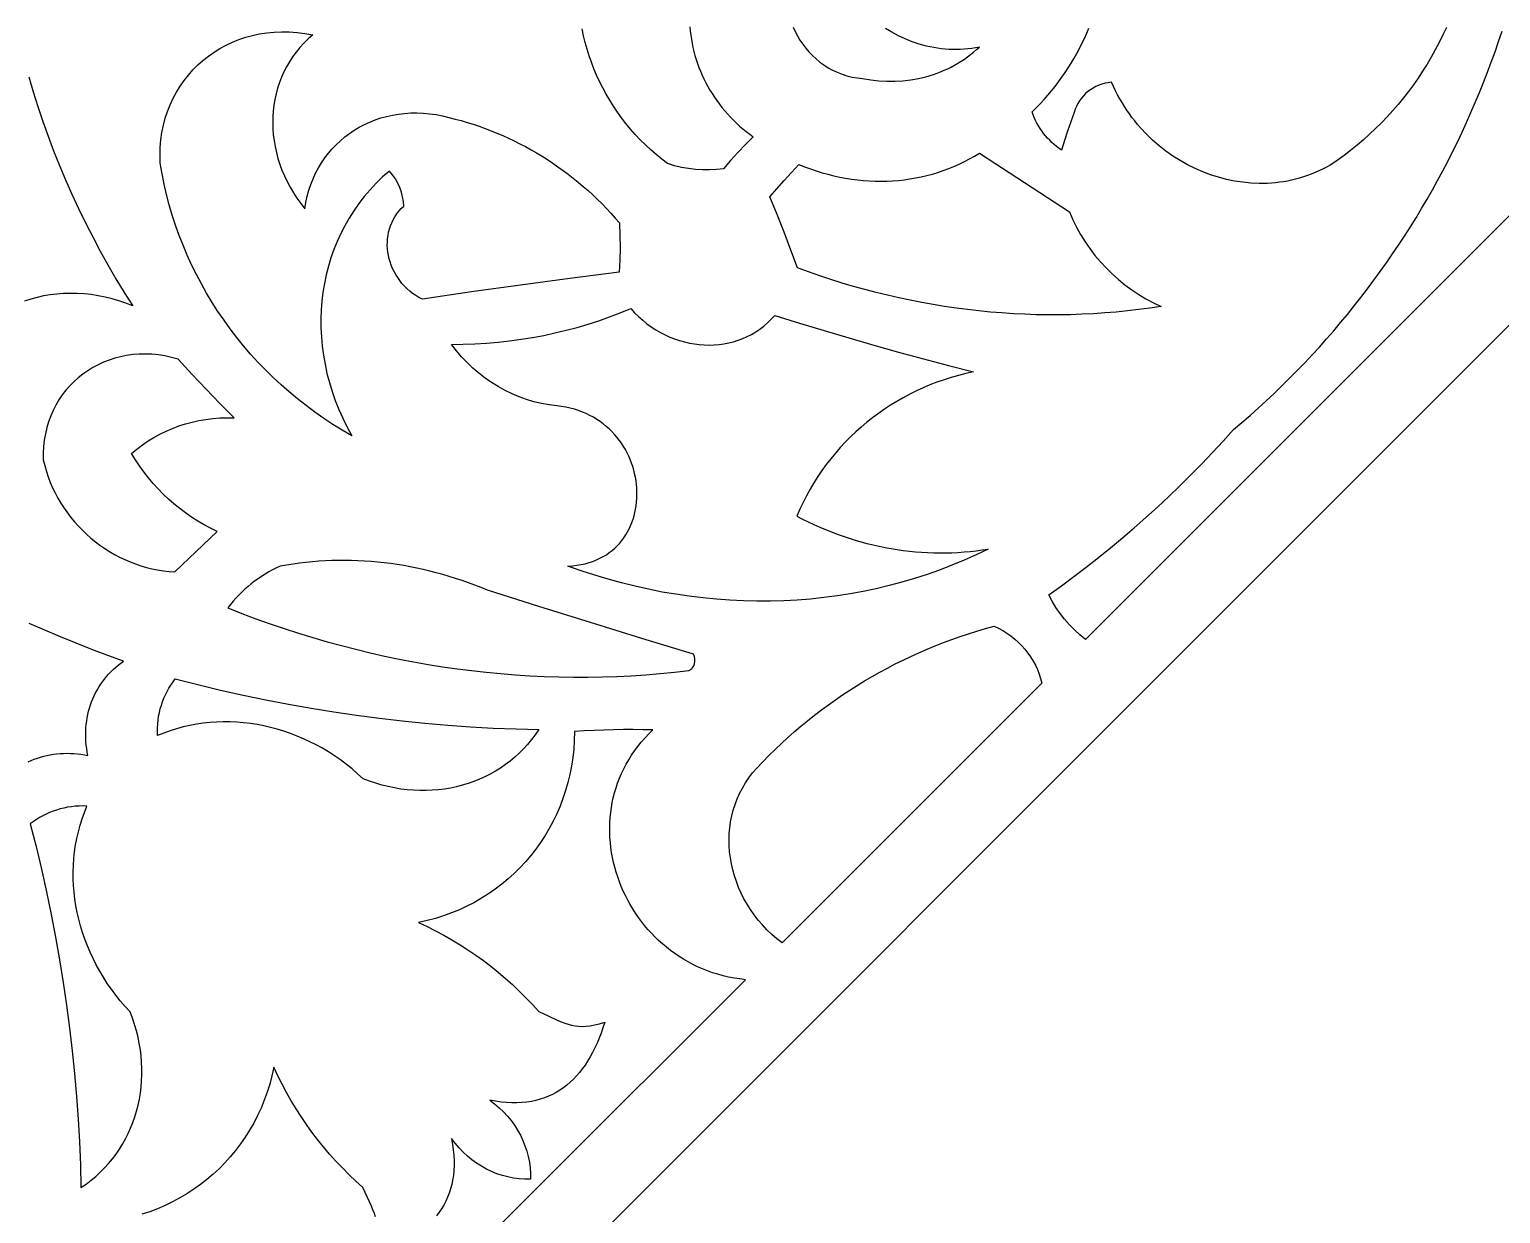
# Model space of a CAD drawing. Extents: x -3069 to -2029, y 258 to 1298.
# Drawn here: x -2802.1 to -2707.1, y 1058 to 1134.5 of the extents above; entities that cross this region are included whole.
import ezdxf

# ---------------------------------------------------------------- set-up
doc = ezdxf.new("R2010")
doc.units = 0
doc.layers.add('LAYER_1', color=18, linetype='CONTINUOUS')
doc.layers.add('LAYER_2', color=174, linetype='CONTINUOUS')

msp = doc.modelspace()

# ---------------------------------------------------------------- linework, layer by layer
at = {"layer": 'LAYER_1'}
for points in [[(-2776.728, 1117.075), (-2776.949, 1117.193), (-2777.159, 1117.322), (-2777.358, 1117.461), (-2777.547, 1117.61), (-2777.725, 1117.767), (-2777.892, 1117.933), (-2778.047, 1118.107), (-2778.192, 1118.288), (-2778.324, 1118.475), (-2778.446, 1118.668), (-2778.555, 1118.866), (-2778.653, 1119.069), (-2778.739, 1119.276), (-2778.812, 1119.486), (-2778.874, 1119.698), (-2778.923, 1119.913), (-2778.959, 1120.128), (-2778.984, 1120.345), (-2778.995, 1120.561), (-2778.993, 1120.777), (-2778.979, 1120.992), (-2778.951, 1121.205), (-2778.91, 1121.415), (-2778.856, 1121.622), (-2778.789, 1121.826), (-2778.707, 1122.025), (-2778.612, 1122.219), (-2778.503, 1122.407), (-2778.381, 1122.589), (-2778.243, 1122.764), (-2778.092, 1122.931), (-2777.927, 1123.09), (-2777.952, 1123.397), (-2778.005, 1123.701), (-2778.085, 1124), (-2778.191, 1124.293), (-2778.321, 1124.578), (-2778.476, 1124.852), (-2778.655, 1125.115), (-2778.856, 1125.364), (-2779.297, 1124.978), (-2779.715, 1124.574), (-2780.11, 1124.154), (-2780.483, 1123.718), (-2780.833, 1123.267), (-2781.161, 1122.801), (-2781.465, 1122.322), (-2781.746, 1121.831), (-2782.005, 1121.327), (-2782.239, 1120.813), (-2782.451, 1120.288), (-2782.639, 1119.753), (-2782.803, 1119.21), (-2782.944, 1118.659), (-2783.061, 1118.1), (-2783.154, 1117.535), (-2783.223, 1116.965), (-2783.268, 1116.39), (-2783.288, 1115.81), (-2783.284, 1115.227), (-2783.256, 1114.642), (-2783.202, 1114.055), (-2783.125, 1113.467), (-2783.022, 1112.879), (-2782.894, 1112.292), (-2782.742, 1111.706), (-2782.564, 1111.122), (-2782.361, 1110.542), (-2782.132, 1109.965), (-2781.878, 1109.392), (-2781.598, 1108.825), (-2781.293, 1108.264), (-2781.908, 1108.62), (-2782.511, 1108.992), (-2783.102, 1109.381), (-2783.681, 1109.785), (-2784.246, 1110.205), (-2784.799, 1110.64), (-2785.338, 1111.089), (-2785.864, 1111.553), (-2786.376, 1112.03), (-2786.874, 1112.52), (-2787.357, 1113.024), (-2787.826, 1113.54), (-2788.279, 1114.068), (-2788.718, 1114.608), (-2789.14, 1115.159), (-2789.547, 1115.722), (-2789.938, 1116.294), (-2790.312, 1116.877), (-2790.67, 1117.47), (-2791.01, 1118.071), (-2791.333, 1118.682), (-2791.639, 1119.301), (-2791.927, 1119.929), (-2792.197, 1120.564), (-2792.448, 1121.206), (-2792.68, 1121.855), (-2792.894, 1122.511), (-2793.088, 1123.172), (-2793.263, 1123.84), (-2793.418, 1124.512), (-2793.552, 1125.19), (-2793.667, 1125.872), (-2793.682, 1126.382), (-2793.669, 1126.882), (-2793.627, 1127.372), (-2793.559, 1127.851), (-2793.464, 1128.319), (-2793.344, 1128.774), (-2793.199, 1129.216), (-2793.029, 1129.645), (-2792.837, 1130.06), (-2792.622, 1130.46), (-2792.386, 1130.844), (-2792.128, 1131.212), (-2791.851, 1131.563), (-2791.554, 1131.897), (-2791.239, 1132.213), (-2790.907, 1132.509), (-2790.557, 1132.786), (-2790.191, 1133.043), (-2789.81, 1133.28), (-2789.414, 1133.494), (-2789.005, 1133.687), (-2788.582, 1133.856), (-2788.148, 1134.003), (-2787.702, 1134.125), (-2787.245, 1134.222), (-2786.779, 1134.293), (-2786.303, 1134.339), (-2785.82, 1134.358), (-2785.329, 1134.349), (-2784.831, 1134.312), (-2784.327, 1134.247), (-2783.819, 1134.152), (-2784.113, 1133.894), (-2784.39, 1133.622), (-2784.649, 1133.339), (-2784.891, 1133.044), (-2785.114, 1132.739), (-2785.32, 1132.423), (-2785.508, 1132.098), (-2785.678, 1131.764), (-2785.831, 1131.422), (-2785.965, 1131.072), (-2786.081, 1130.716), (-2786.179, 1130.354), (-2786.26, 1129.987), (-2786.322, 1129.615), (-2786.366, 1129.239), (-2786.392, 1128.86), (-2786.4, 1128.478), (-2786.39, 1128.095), (-2786.361, 1127.71), (-2786.314, 1127.325), (-2786.249, 1126.941), (-2786.166, 1126.557), (-2786.064, 1126.175), (-2785.944, 1125.795), (-2785.805, 1125.418), (-2785.649, 1125.045), (-2785.473, 1124.676), (-2785.279, 1124.313), (-2785.067, 1123.955), (-2784.836, 1123.604), (-2784.586, 1123.259), (-2784.318, 1122.923), (-2784.253, 1123.334), (-2784.167, 1123.735), (-2784.061, 1124.124), (-2783.936, 1124.502), (-2783.791, 1124.868), (-2783.628, 1125.222), (-2783.447, 1125.563), (-2783.25, 1125.891), (-2783.035, 1126.206), (-2782.805, 1126.507), (-2782.56, 1126.793), (-2782.3, 1127.065), (-2782.027, 1127.322), (-2781.74, 1127.564), (-2781.44, 1127.79), (-2781.128, 1127.999), (-2780.805, 1128.192), (-2780.471, 1128.368), (-2780.127, 1128.526), (-2779.773, 1128.667), (-2779.411, 1128.789), (-2779.04, 1128.893), (-2778.661, 1128.978), (-2778.276, 1129.043), (-2777.884, 1129.089), (-2777.486, 1129.114), (-2777.083, 1129.119), (-2776.676, 1129.103), (-2776.264, 1129.065), (-2775.85, 1129.006), (-2775.433, 1128.924), (-2775.014, 1128.82), (-2774.618, 1128.723), (-2774.224, 1128.618), (-2773.832, 1128.504), (-2773.442, 1128.383), (-2773.056, 1128.253), (-2772.671, 1128.116), (-2772.29, 1127.97), (-2771.911, 1127.817), (-2771.535, 1127.656), (-2771.163, 1127.488), (-2770.793, 1127.312), (-2770.427, 1127.129), (-2770.064, 1126.938), (-2769.705, 1126.74), (-2769.35, 1126.534), (-2768.999, 1126.322), (-2768.651, 1126.102), (-2768.307, 1125.875), (-2767.968, 1125.642), (-2767.633, 1125.401), (-2767.303, 1125.154), (-2766.977, 1124.9), (-2766.655, 1124.639), (-2766.339, 1124.372), (-2766.027, 1124.098), (-2765.721, 1123.818), (-2765.42, 1123.532), (-2765.123, 1123.239), (-2764.833, 1122.94), (-2764.548, 1122.636), (-2764.268, 1122.325), (-2763.995, 1122.008), (-2763.966, 1121.207), (-2763.96, 1120.409), (-2763.979, 1119.613), (-2764.021, 1118.82), (-2767.207, 1118.422), (-2770.386, 1117.999), (-2773.56, 1117.55)], [(-2728.998, 1116.615), (-2729.723, 1116.506), (-2730.45, 1116.409), (-2731.179, 1116.324), (-2731.909, 1116.251), (-2732.642, 1116.191), (-2733.376, 1116.142), (-2734.111, 1116.106), (-2734.848, 1116.082), (-2735.585, 1116.07), (-2736.324, 1116.07), (-2737.063, 1116.082), (-2737.803, 1116.107), (-2738.543, 1116.143), (-2739.283, 1116.192), (-2740.024, 1116.252), (-2740.765, 1116.325), (-2741.506, 1116.409), (-2742.246, 1116.506), (-2742.986, 1116.615), (-2743.725, 1116.735), (-2744.464, 1116.867), (-2745.201, 1117.012), (-2745.938, 1117.168), (-2746.674, 1117.336), (-2747.408, 1117.516), (-2748.141, 1117.708), (-2748.872, 1117.912), (-2749.601, 1118.127), (-2750.328, 1118.355), (-2751.054, 1118.594), (-2751.777, 1118.845), (-2752.498, 1119.107), (-2752.916, 1120.26), (-2753.351, 1121.407), (-2753.804, 1122.548), (-2754.274, 1123.685), (-2753.818, 1124.223), (-2753.355, 1124.753), (-2752.883, 1125.276), (-2752.403, 1125.792), (-2752.031, 1125.641), (-2751.657, 1125.501), (-2751.281, 1125.372), (-2750.903, 1125.255), (-2750.525, 1125.15), (-2750.145, 1125.055), (-2749.764, 1124.972), (-2749.383, 1124.9), (-2749.002, 1124.839), (-2748.621, 1124.79), (-2748.24, 1124.752), (-2747.859, 1124.725), (-2747.48, 1124.71), (-2747.101, 1124.705), (-2746.723, 1124.712), (-2746.347, 1124.73), (-2745.973, 1124.759), (-2745.601, 1124.799), (-2745.23, 1124.85), (-2744.863, 1124.913), (-2744.498, 1124.986), (-2744.136, 1125.071), (-2743.778, 1125.166), (-2743.423, 1125.273), (-2743.071, 1125.39), (-2742.724, 1125.519), (-2742.381, 1125.659), (-2742.042, 1125.809), (-2741.708, 1125.971), (-2741.379, 1126.143), (-2741.056, 1126.327), (-2740.738, 1126.521), (-2734.927, 1122.719), (-2734.707, 1122.219), (-2734.464, 1121.731), (-2734.198, 1121.256), (-2733.909, 1120.794), (-2733.599, 1120.347), (-2733.269, 1119.915), (-2732.918, 1119.5), (-2732.549, 1119.101), (-2732.161, 1118.72), (-2731.756, 1118.357), (-2731.333, 1118.014), (-2730.895, 1117.691), (-2730.442, 1117.389), (-2729.974, 1117.108), (-2729.492, 1116.85)], [(-2741.124, 1112.389), (-2741.608, 1112.281), (-2742.085, 1112.16), (-2742.557, 1112.025), (-2743.022, 1111.876), (-2743.48, 1111.715), (-2743.931, 1111.541), (-2744.376, 1111.354), (-2744.813, 1111.155), (-2745.242, 1110.943), (-2745.664, 1110.719), (-2746.077, 1110.483), (-2746.483, 1110.235), (-2746.88, 1109.976), (-2747.268, 1109.705), (-2747.648, 1109.423), (-2748.018, 1109.129), (-2748.38, 1108.825), (-2748.731, 1108.51), (-2749.073, 1108.184), (-2749.406, 1107.848), (-2749.728, 1107.502), (-2750.039, 1107.145), (-2750.341, 1106.779), (-2750.631, 1106.403), (-2750.91, 1106.018), (-2751.179, 1105.623), (-2751.435, 1105.218), (-2751.681, 1104.805), (-2751.914, 1104.383), (-2752.135, 1103.953), (-2752.344, 1103.513), (-2752.541, 1103.066), (-2752.174, 1102.877), (-2751.805, 1102.695), (-2751.433, 1102.521), (-2751.059, 1102.355), (-2750.683, 1102.197), (-2750.305, 1102.047), (-2749.925, 1101.904), (-2749.543, 1101.769), (-2749.16, 1101.642), (-2748.775, 1101.523), (-2748.389, 1101.412), (-2748.001, 1101.309), (-2747.612, 1101.213), (-2747.222, 1101.126), (-2746.832, 1101.046), (-2746.44, 1100.975), (-2746.048, 1100.912), (-2745.656, 1100.856), (-2745.263, 1100.809), (-2744.87, 1100.77), (-2744.476, 1100.739), (-2744.083, 1100.716), (-2743.69, 1100.701), (-2743.297, 1100.695), (-2742.904, 1100.697), (-2742.512, 1100.707), (-2742.121, 1100.725), (-2741.731, 1100.751), (-2741.341, 1100.786), (-2740.952, 1100.829), (-2740.565, 1100.88), (-2740.179, 1100.94), (-2740.949, 1100.569), (-2741.729, 1100.22), (-2742.518, 1099.892), (-2743.314, 1099.585), (-2744.119, 1099.3), (-2744.931, 1099.037), (-2745.75, 1098.796), (-2746.576, 1098.576), (-2747.408, 1098.378), (-2748.246, 1098.201), (-2749.09, 1098.046), (-2749.938, 1097.913), (-2750.791, 1097.802), (-2751.648, 1097.712), (-2752.509, 1097.644), (-2753.374, 1097.598), (-2754.241, 1097.574), (-2755.111, 1097.571), (-2755.982, 1097.591), (-2756.856, 1097.632), (-2757.731, 1097.695), (-2758.607, 1097.78), (-2759.483, 1097.887), (-2760.359, 1098.016), (-2761.235, 1098.166), (-2762.11, 1098.339), (-2762.984, 1098.534), (-2763.856, 1098.75), (-2764.727, 1098.989), (-2765.595, 1099.25), (-2766.46, 1099.532), (-2767.321, 1099.837), (-2767.028, 1099.858), (-2766.744, 1099.891), (-2766.471, 1099.937), (-2766.208, 1099.996), (-2765.955, 1100.066), (-2765.713, 1100.147), (-2765.48, 1100.239), (-2765.258, 1100.342), (-2765.045, 1100.455), (-2764.843, 1100.577), (-2764.651, 1100.709), (-2764.469, 1100.85), (-2764.296, 1100.999), (-2764.134, 1101.156), (-2763.981, 1101.321), (-2763.839, 1101.493), (-2763.706, 1101.671), (-2763.583, 1101.857), (-2763.47, 1102.048), (-2763.366, 1102.244), (-2763.273, 1102.446), (-2763.189, 1102.653), (-2763.114, 1102.864), (-2763.05, 1103.079), (-2762.995, 1103.297), (-2762.949, 1103.519), (-2762.913, 1103.743), (-2762.887, 1103.969), (-2762.87, 1104.198), (-2762.863, 1104.428), (-2762.865, 1104.659), (-2762.876, 1104.89), (-2762.897, 1105.122), (-2762.927, 1105.354), (-2762.967, 1105.585), (-2763.015, 1105.815), (-2763.073, 1106.043), (-2763.141, 1106.27), (-2763.217, 1106.495), (-2763.303, 1106.717), (-2763.398, 1106.936), (-2763.502, 1107.151), (-2763.615, 1107.363), (-2763.737, 1107.57), (-2763.869, 1107.773), (-2764.009, 1107.97), (-2764.158, 1108.162), (-2764.316, 1108.348), (-2764.483, 1108.528), (-2764.66, 1108.701), (-2764.844, 1108.867), (-2765.038, 1109.026), (-2765.241, 1109.176), (-2765.452, 1109.318), (-2765.672, 1109.451), (-2765.901, 1109.575), (-2766.139, 1109.69), (-2766.385, 1109.794), (-2766.64, 1109.888), (-2766.903, 1109.971), (-2767.175, 1110.043), (-2767.456, 1110.103), (-2767.745, 1110.151), (-2768.043, 1110.187), (-2768.54, 1110.251), (-2769.032, 1110.342), (-2769.519, 1110.46), (-2769.999, 1110.605), (-2770.471, 1110.775), (-2770.934, 1110.97), (-2771.388, 1111.19), (-2771.83, 1111.433), (-2772.26, 1111.7), (-2772.678, 1111.989), (-2773.081, 1112.3), (-2773.469, 1112.633), (-2773.841, 1112.986), (-2774.195, 1113.359), (-2774.531, 1113.752), (-2774.848, 1114.164), (-2774.091, 1114.172), (-2773.336, 1114.199), (-2772.585, 1114.244), (-2771.838, 1114.308), (-2771.094, 1114.39), (-2770.355, 1114.49), (-2769.62, 1114.608), (-2768.891, 1114.745), (-2768.166, 1114.899), (-2767.447, 1115.071), (-2766.734, 1115.262), (-2766.027, 1115.47), (-2765.326, 1115.695), (-2764.633, 1115.939), (-2763.946, 1116.2), (-2763.267, 1116.479), (-2763.02, 1116.209), (-2762.762, 1115.956), (-2762.495, 1115.719), (-2762.22, 1115.498), (-2761.937, 1115.294), (-2761.647, 1115.105), (-2761.35, 1114.933), (-2761.048, 1114.778), (-2760.741, 1114.639), (-2760.43, 1114.516), (-2760.115, 1114.409), (-2759.797, 1114.319), (-2759.478, 1114.246), (-2759.157, 1114.189), (-2758.835, 1114.149), (-2758.513, 1114.125), (-2758.193, 1114.118), (-2757.873, 1114.128), (-2757.556, 1114.155), (-2757.242, 1114.198), (-2756.932, 1114.258), (-2756.626, 1114.335), (-2756.324, 1114.429), (-2756.029, 1114.539), (-2755.741, 1114.667), (-2755.459, 1114.811), (-2755.186, 1114.973), (-2754.921, 1115.151), (-2754.665, 1115.347), (-2754.42, 1115.56), (-2754.185, 1115.79), (-2753.962, 1116.037), (-2752.366, 1115.54), (-2750.767, 1115.055), (-2749.165, 1114.582), (-2747.561, 1114.12), (-2745.955, 1113.67), (-2744.347, 1113.231), (-2742.737, 1112.804)], [(-2788.885, 1109.414), (-2789.807, 1110.346), (-2790.718, 1111.289), (-2791.617, 1112.243), (-2792.504, 1113.208), (-2792.935, 1113.326), (-2793.364, 1113.418), (-2793.789, 1113.483), (-2794.211, 1113.524), (-2794.627, 1113.539), (-2795.037, 1113.531), (-2795.442, 1113.499), (-2795.839, 1113.444), (-2796.228, 1113.367), (-2796.608, 1113.267), (-2796.979, 1113.147), (-2797.339, 1113.005), (-2797.689, 1112.844), (-2798.026, 1112.663), (-2798.352, 1112.463), (-2798.664, 1112.244), (-2798.962, 1112.008), (-2799.245, 1111.754), (-2799.512, 1111.483), (-2799.763, 1111.196), (-2799.997, 1110.894), (-2800.214, 1110.577), (-2800.411, 1110.245), (-2800.589, 1109.899), (-2800.748, 1109.54), (-2800.885, 1109.168), (-2801, 1108.784), (-2801.093, 1108.388), (-2801.163, 1107.981), (-2801.209, 1107.564), (-2801.231, 1107.137), (-2801.226, 1106.7), (-2801.135, 1106.328), (-2801.028, 1105.961), (-2800.907, 1105.601), (-2800.77, 1105.248), (-2800.62, 1104.901), (-2800.456, 1104.562), (-2800.278, 1104.231), (-2800.088, 1103.907), (-2799.884, 1103.592), (-2799.669, 1103.286), (-2799.443, 1102.989), (-2799.204, 1102.701), (-2798.955, 1102.423), (-2798.696, 1102.156), (-2798.427, 1101.898), (-2798.148, 1101.652), (-2797.859, 1101.417), (-2797.562, 1101.193), (-2797.257, 1100.981), (-2796.944, 1100.782), (-2796.623, 1100.595), (-2796.295, 1100.421), (-2795.96, 1100.261), (-2795.619, 1100.114), (-2795.272, 1099.981), (-2794.92, 1099.862), (-2794.563, 1099.759), (-2794.201, 1099.67), (-2793.835, 1099.597), (-2793.465, 1099.54), (-2793.091, 1099.498), (-2792.715, 1099.474), (-2789.992, 1102.073), (-2790.419, 1102.281), (-2790.837, 1102.505), (-2791.246, 1102.745), (-2791.645, 1103), (-2792.035, 1103.27), (-2792.413, 1103.555), (-2792.781, 1103.854), (-2793.137, 1104.167), (-2793.481, 1104.494), (-2793.812, 1104.833), (-2794.131, 1105.185), (-2794.436, 1105.548), (-2794.728, 1105.924), (-2795.005, 1106.311), (-2795.268, 1106.708), (-2795.515, 1107.116), (-2795.175, 1107.403), (-2794.822, 1107.672), (-2794.457, 1107.923), (-2794.08, 1108.156), (-2793.692, 1108.369), (-2793.294, 1108.563), (-2792.886, 1108.739), (-2792.469, 1108.895), (-2792.044, 1109.031), (-2791.611, 1109.147), (-2791.17, 1109.243), (-2790.724, 1109.319), (-2790.271, 1109.374), (-2789.813, 1109.409), (-2789.351, 1109.422)], [(-2785.915, 1099.836), (-2786.166, 1099.719), (-2786.412, 1099.594), (-2786.653, 1099.463), (-2786.89, 1099.323), (-2787.122, 1099.177), (-2787.348, 1099.024), (-2787.57, 1098.865), (-2787.786, 1098.698), (-2787.997, 1098.525), (-2788.202, 1098.345), (-2788.401, 1098.159), (-2788.595, 1097.967), (-2788.782, 1097.768), (-2788.964, 1097.564), (-2789.139, 1097.353), (-2789.307, 1097.137), (-2788.4, 1096.782), (-2787.489, 1096.441), (-2786.576, 1096.115), (-2785.659, 1095.803), (-2784.739, 1095.506), (-2783.817, 1095.223), (-2782.892, 1094.955), (-2781.965, 1094.702), (-2781.036, 1094.464), (-2780.105, 1094.24), (-2779.173, 1094.031), (-2778.239, 1093.836), (-2777.303, 1093.657), (-2776.366, 1093.492), (-2775.429, 1093.342), (-2774.49, 1093.207), (-2773.551, 1093.087), (-2772.612, 1092.982), (-2771.672, 1092.892), (-2770.732, 1092.816), (-2769.793, 1092.756), (-2768.853, 1092.711), (-2767.914, 1092.68), (-2766.976, 1092.665), (-2766.039, 1092.665), (-2765.102, 1092.68), (-2764.167, 1092.71), (-2763.233, 1092.755), (-2762.301, 1092.815), (-2761.37, 1092.891), (-2760.441, 1092.982), (-2759.515, 1093.088), (-2759.447, 1093.126), (-2759.385, 1093.171), (-2759.329, 1093.221), (-2759.279, 1093.276), (-2759.235, 1093.335), (-2759.197, 1093.399), (-2759.142, 1093.536), (-2759.115, 1093.683), (-2759.115, 1093.837), (-2759.146, 1093.993), (-2759.173, 1094.071), (-2759.207, 1094.148), (-2762.542, 1095.16), (-2765.874, 1096.187), (-2769.202, 1097.228), (-2772.527, 1098.283), (-2772.935, 1098.451), (-2773.344, 1098.611), (-2773.755, 1098.764), (-2774.167, 1098.909), (-2774.581, 1099.046), (-2774.996, 1099.176), (-2775.413, 1099.298), (-2775.83, 1099.413), (-2776.249, 1099.52), (-2776.669, 1099.619), (-2777.089, 1099.711), (-2777.51, 1099.794), (-2777.932, 1099.871), (-2778.354, 1099.939), (-2778.777, 1100), (-2779.2, 1100.053), (-2779.623, 1100.098), (-2780.046, 1100.135), (-2780.469, 1100.165), (-2780.892, 1100.187), (-2781.315, 1100.201), (-2781.737, 1100.207), (-2782.159, 1100.205), (-2782.58, 1100.196), (-2783, 1100.179), (-2783.42, 1100.154), (-2783.839, 1100.12), (-2784.257, 1100.079), (-2784.673, 1100.031), (-2785.088, 1099.974), (-2785.502, 1099.909)], [(-2753.481, 1075.495), (-2753.827, 1075.765), (-2754.156, 1076.049), (-2754.467, 1076.345), (-2754.76, 1076.654), (-2755.035, 1076.974), (-2755.292, 1077.304), (-2755.53, 1077.644), (-2755.75, 1077.993), (-2755.952, 1078.349), (-2756.134, 1078.713), (-2756.298, 1079.083), (-2756.443, 1079.458), (-2756.568, 1079.838), (-2756.674, 1080.221), (-2756.761, 1080.607), (-2756.828, 1080.995), (-2756.876, 1081.385), (-2756.903, 1081.774), (-2756.911, 1082.163), (-2756.898, 1082.551), (-2756.865, 1082.936), (-2756.812, 1083.318), (-2756.738, 1083.696), (-2756.644, 1084.069), (-2756.528, 1084.437), (-2756.392, 1084.798), (-2756.235, 1085.152), (-2756.056, 1085.498), (-2755.856, 1085.834), (-2755.634, 1086.161), (-2755.391, 1086.477), (-2755.125, 1086.781), (-2754.738, 1087.191), (-2754.343, 1087.594), (-2753.941, 1087.99), (-2753.533, 1088.378), (-2753.119, 1088.758), (-2752.698, 1089.131), (-2752.27, 1089.496), (-2751.836, 1089.853), (-2751.396, 1090.203), (-2750.95, 1090.544), (-2750.498, 1090.878), (-2750.04, 1091.204), (-2749.577, 1091.521), (-2749.107, 1091.831), (-2748.632, 1092.132), (-2748.152, 1092.426), (-2747.666, 1092.711), (-2747.174, 1092.987), (-2746.678, 1093.255), (-2746.176, 1093.515), (-2745.67, 1093.767), (-2745.158, 1094.009), (-2744.641, 1094.244), (-2744.12, 1094.469), (-2743.594, 1094.686), (-2743.064, 1094.894), (-2742.529, 1095.093), (-2741.99, 1095.284), (-2741.446, 1095.465), (-2740.898, 1095.637), (-2740.346, 1095.801), (-2739.79, 1095.955), (-2739.502, 1095.821), (-2739.224, 1095.671), (-2738.957, 1095.505), (-2738.7, 1095.324), (-2738.456, 1095.129), (-2738.223, 1094.921), (-2738.004, 1094.699), (-2737.798, 1094.466), (-2737.606, 1094.222), (-2737.429, 1093.968), (-2737.267, 1093.704), (-2737.121, 1093.431), (-2736.992, 1093.15), (-2736.88, 1092.862), (-2736.785, 1092.568), (-2736.709, 1092.267)], [(-2769.205, 1089.278), (-2769.433, 1088.946), (-2769.674, 1088.628), (-2769.928, 1088.323), (-2770.194, 1088.032), (-2770.471, 1087.756), (-2770.76, 1087.493), (-2771.059, 1087.245), (-2771.368, 1087.012), (-2771.687, 1086.793), (-2772.016, 1086.589), (-2772.352, 1086.399), (-2772.698, 1086.225), (-2773.05, 1086.066), (-2773.41, 1085.922), (-2773.777, 1085.794), (-2774.15, 1085.681), (-2774.528, 1085.584), (-2774.912, 1085.502), (-2775.301, 1085.437), (-2775.694, 1085.388), (-2776.09, 1085.355), (-2776.49, 1085.338), (-2776.893, 1085.338), (-2777.298, 1085.355), (-2777.704, 1085.388), (-2778.112, 1085.439), (-2778.521, 1085.506), (-2778.931, 1085.591), (-2779.34, 1085.693), (-2779.748, 1085.812), (-2780.155, 1085.949), (-2780.561, 1086.104), (-2780.912, 1086.428), (-2781.272, 1086.737), (-2781.64, 1087.032), (-2782.015, 1087.313), (-2782.399, 1087.579), (-2782.789, 1087.83), (-2783.185, 1088.067), (-2783.588, 1088.289), (-2783.996, 1088.495), (-2784.409, 1088.687), (-2784.827, 1088.863), (-2785.249, 1089.024), (-2785.675, 1089.17), (-2786.104, 1089.3), (-2786.536, 1089.415), (-2786.97, 1089.514), (-2787.406, 1089.597), (-2787.843, 1089.665), (-2788.281, 1089.716), (-2788.72, 1089.752), (-2789.159, 1089.771), (-2789.597, 1089.774), (-2790.034, 1089.761), (-2790.47, 1089.731), (-2790.904, 1089.685), (-2791.336, 1089.622), (-2791.765, 1089.543), (-2792.19, 1089.446), (-2792.612, 1089.333), (-2793.03, 1089.203), (-2793.443, 1089.055), (-2793.851, 1088.891), (-2793.856, 1089.144), (-2793.85, 1089.395), (-2793.834, 1089.645), (-2793.807, 1089.892), (-2793.77, 1090.136), (-2793.722, 1090.377), (-2793.664, 1090.614), (-2793.596, 1090.848), (-2793.517, 1091.078), (-2793.429, 1091.304), (-2793.331, 1091.525), (-2793.223, 1091.741), (-2793.105, 1091.952), (-2792.978, 1092.157), (-2792.842, 1092.356), (-2792.696, 1092.549), (-2791.239, 1092.181), (-2789.78, 1091.834), (-2788.318, 1091.509), (-2786.855, 1091.205), (-2785.389, 1090.924), (-2783.921, 1090.664), (-2782.452, 1090.427), (-2780.982, 1090.211), (-2779.51, 1090.017), (-2778.038, 1089.845), (-2776.566, 1089.695), (-2775.093, 1089.568), (-2773.62, 1089.462), (-2772.148, 1089.378), (-2770.676, 1089.317)], [(-2798.792, 1059.69), (-2798.46, 1059.919), (-2798.142, 1060.16), (-2797.837, 1060.414), (-2797.546, 1060.679), (-2797.27, 1060.957), (-2797.008, 1061.246), (-2796.759, 1061.545), (-2796.526, 1061.854), (-2796.307, 1062.173), (-2796.103, 1062.502), (-2795.913, 1062.838), (-2795.739, 1063.183), (-2795.58, 1063.536), (-2795.436, 1063.896), (-2795.308, 1064.263), (-2795.195, 1064.636), (-2795.098, 1065.014), (-2795.016, 1065.398), (-2794.951, 1065.787), (-2794.902, 1066.179), (-2794.869, 1066.576), (-2794.852, 1066.976), (-2794.852, 1067.379), (-2794.869, 1067.784), (-2794.902, 1068.19), (-2794.953, 1068.598), (-2795.02, 1069.007), (-2795.105, 1069.416), (-2795.207, 1069.826), (-2795.326, 1070.234), (-2795.463, 1070.641), (-2795.618, 1071.047), (-2795.942, 1071.398), (-2796.251, 1071.757), (-2796.547, 1072.125), (-2796.827, 1072.501), (-2797.093, 1072.884), (-2797.344, 1073.275), (-2797.581, 1073.671), (-2797.803, 1074.074), (-2798.009, 1074.482), (-2798.201, 1074.895), (-2798.377, 1075.313), (-2798.538, 1075.735), (-2798.684, 1076.161), (-2798.814, 1076.59), (-2798.929, 1077.022), (-2799.028, 1077.456), (-2799.112, 1077.892), (-2799.179, 1078.329), (-2799.23, 1078.767), (-2799.266, 1079.206), (-2799.285, 1079.644), (-2799.288, 1080.083), (-2799.275, 1080.52), (-2799.245, 1080.956), (-2799.199, 1081.39), (-2799.136, 1081.822), (-2799.057, 1082.25), (-2798.96, 1082.676), (-2798.847, 1083.098), (-2798.717, 1083.516), (-2798.569, 1083.929), (-2798.405, 1084.337), (-2798.658, 1084.342), (-2798.909, 1084.336), (-2799.159, 1084.32), (-2799.406, 1084.293), (-2799.65, 1084.256), (-2799.891, 1084.208), (-2800.128, 1084.15), (-2800.362, 1084.081), (-2800.592, 1084.003), (-2800.818, 1083.915), (-2801.039, 1083.817), (-2801.255, 1083.709), (-2801.466, 1083.591), (-2801.671, 1083.464), (-2801.87, 1083.328), (-2802.063, 1083.181), (-2801.695, 1081.725), (-2801.348, 1080.266), (-2801.023, 1078.804), (-2800.719, 1077.34), (-2800.438, 1075.875), (-2800.178, 1074.407), (-2799.941, 1072.938), (-2799.725, 1071.468), (-2799.531, 1069.996), (-2799.359, 1068.524), (-2799.209, 1067.052), (-2799.082, 1065.579), (-2798.976, 1064.106), (-2798.892, 1062.634), (-2798.831, 1061.162)]]:
    msp.add_lwpolyline(points, close=True, dxfattribs=at)
for points in [[(-2759.443, 1134.678), (-2759.42, 1134.41), (-2759.389, 1134.142), (-2759.35, 1133.876), (-2759.303, 1133.611), (-2759.248, 1133.348), (-2759.185, 1133.086), (-2759.115, 1132.826), (-2759.037, 1132.568), (-2758.951, 1132.312), (-2758.858, 1132.058), (-2758.757, 1131.807), (-2758.65, 1131.559), (-2758.535, 1131.314), (-2758.413, 1131.071), (-2758.284, 1130.832), (-2758.149, 1130.596), (-2758.006, 1130.363), (-2757.857, 1130.134), (-2757.701, 1129.909), (-2757.539, 1129.688), (-2757.371, 1129.472), (-2757.196, 1129.259), (-2757.015, 1129.051), (-2756.827, 1128.848), (-2756.634, 1128.65), (-2756.435, 1128.457), (-2756.23, 1128.269), (-2756.019, 1128.086), (-2755.803, 1127.909), (-2755.581, 1127.738), (-2755.354, 1127.572), (-2755.851, 1127.071), (-2756.337, 1126.559), (-2756.811, 1126.037), (-2757.274, 1125.504), (-2757.721, 1125.454), (-2758.171, 1125.431), (-2758.624, 1125.435), (-2759.078, 1125.464), (-2759.531, 1125.519), (-2759.984, 1125.6), (-2760.435, 1125.707), (-2760.882, 1125.839), (-2761.259, 1126.128), (-2761.625, 1126.428), (-2761.979, 1126.738), (-2762.322, 1127.058), (-2762.653, 1127.388), (-2762.973, 1127.727), (-2763.28, 1128.075), (-2763.574, 1128.432), (-2763.857, 1128.797), (-2764.126, 1129.17), (-2764.383, 1129.55), (-2764.627, 1129.937), (-2764.858, 1130.331), (-2765.075, 1130.731), (-2765.279, 1131.137), (-2765.469, 1131.548), (-2765.645, 1131.964), (-2765.807, 1132.385), (-2765.955, 1132.81), (-2766.089, 1133.239), (-2766.208, 1133.672), (-2766.312, 1134.107), (-2766.401, 1134.545)], [(-2752.77, 1134.653), (-2752.641, 1134.366), (-2752.495, 1134.086), (-2752.333, 1133.814), (-2752.155, 1133.55), (-2751.961, 1133.297), (-2751.753, 1133.055), (-2751.53, 1132.824), (-2751.294, 1132.606), (-2751.044, 1132.402), (-2750.782, 1132.213), (-2750.507, 1132.039), (-2750.221, 1131.881), (-2749.924, 1131.741), (-2749.616, 1131.62), (-2749.298, 1131.518), (-2748.97, 1131.436), (-2748.634, 1131.376), (-2748.288, 1131.338), (-2747.762, 1131.249), (-2747.237, 1131.19), (-2746.715, 1131.161), (-2746.198, 1131.162), (-2745.685, 1131.192), (-2745.179, 1131.252), (-2744.681, 1131.34), (-2744.191, 1131.456), (-2743.712, 1131.601), (-2743.476, 1131.683), (-2743.243, 1131.773), (-2743.013, 1131.87), (-2742.787, 1131.973), (-2742.564, 1132.083), (-2742.344, 1132.2), (-2742.129, 1132.324), (-2741.916, 1132.454), (-2741.708, 1132.591), (-2741.504, 1132.734), (-2741.305, 1132.884), (-2741.11, 1133.041), (-2740.919, 1133.204), (-2740.733, 1133.373), (-2740.982, 1133.326), (-2741.231, 1133.287), (-2741.48, 1133.256), (-2741.728, 1133.234), (-2741.976, 1133.22), (-2742.223, 1133.213), (-2742.469, 1133.215), (-2742.714, 1133.224), (-2742.958, 1133.241), (-2743.201, 1133.265), (-2743.682, 1133.336), (-2744.157, 1133.435), (-2744.624, 1133.562), (-2745.082, 1133.716), (-2745.532, 1133.895), (-2745.97, 1134.099), (-2746.397, 1134.327), (-2746.81, 1134.578)], [(-2710.566, 1134.639), (-2710.793, 1134.151), (-2711.032, 1133.67), (-2711.282, 1133.195), (-2711.543, 1132.727), (-2711.815, 1132.267), (-2712.099, 1131.814), (-2712.394, 1131.369), (-2712.699, 1130.932), (-2713.016, 1130.502), (-2713.343, 1130.081), (-2713.681, 1129.668), (-2714.029, 1129.263), (-2714.388, 1128.867), (-2714.756, 1128.48), (-2715.135, 1128.103), (-2715.524, 1127.734), (-2715.923, 1127.375), (-2716.332, 1127.025), (-2716.75, 1126.685), (-2717.178, 1126.356), (-2717.615, 1126.036), (-2717.847, 1125.885), (-2718.082, 1125.743), (-2718.32, 1125.609), (-2718.56, 1125.483), (-2718.804, 1125.366), (-2719.049, 1125.257), (-2719.297, 1125.156), (-2719.548, 1125.063), (-2719.8, 1124.978), (-2720.054, 1124.901), (-2720.31, 1124.832), (-2720.568, 1124.771), (-2720.827, 1124.718), (-2721.087, 1124.673), (-2721.348, 1124.635), (-2721.61, 1124.605), (-2721.873, 1124.582), (-2722.137, 1124.567), (-2722.665, 1124.56), (-2723.194, 1124.582), (-2723.723, 1124.633), (-2724.249, 1124.713), (-2724.772, 1124.821), (-2725.291, 1124.957), (-2725.803, 1125.121), (-2726.309, 1125.311), (-2726.807, 1125.528), (-2727.295, 1125.77), (-2727.772, 1126.039), (-2728.237, 1126.332), (-2728.689, 1126.65), (-2729.126, 1126.993), (-2729.547, 1127.359), (-2729.951, 1127.749), (-2730.337, 1128.162), (-2730.522, 1128.376), (-2730.703, 1128.597), (-2730.878, 1128.823), (-2731.048, 1129.054), (-2731.212, 1129.291), (-2731.371, 1129.533), (-2731.524, 1129.781), (-2731.671, 1130.033), (-2731.811, 1130.291), (-2731.945, 1130.554), (-2732.073, 1130.823), (-2732.194, 1131.096), (-2732.409, 1131.07), (-2732.618, 1131.029), (-2732.821, 1130.974), (-2733.017, 1130.904), (-2733.205, 1130.822), (-2733.386, 1130.726), (-2733.558, 1130.617), (-2733.721, 1130.496), (-2733.874, 1130.364), (-2734.016, 1130.22), (-2734.148, 1130.066), (-2734.268, 1129.901), (-2734.377, 1129.726), (-2734.472, 1129.542), (-2734.555, 1129.35), (-2734.623, 1129.148), (-2734.838, 1128.545), (-2735.043, 1127.937), (-2735.239, 1127.326), (-2735.424, 1126.711), (-2735.589, 1126.825), (-2735.748, 1126.946), (-2735.902, 1127.074), (-2736.051, 1127.207), (-2736.194, 1127.346), (-2736.331, 1127.49), (-2736.461, 1127.64), (-2736.586, 1127.794), (-2736.704, 1127.953), (-2736.815, 1128.117), (-2736.919, 1128.285), (-2737.017, 1128.457), (-2737.107, 1128.633), (-2737.19, 1128.812), (-2737.265, 1128.995), (-2737.333, 1129.181), (-2737.067, 1129.444), (-2736.809, 1129.712), (-2736.558, 1129.985), (-2736.314, 1130.263), (-2736.077, 1130.545), (-2735.847, 1130.833), (-2735.625, 1131.124), (-2735.41, 1131.421), (-2735.202, 1131.721), (-2735.002, 1132.026), (-2734.809, 1132.334), (-2734.623, 1132.647), (-2734.444, 1132.963), (-2734.273, 1133.283), (-2734.109, 1133.607), (-2733.953, 1133.934), (-2733.804, 1134.264), (-2733.662, 1134.597)], [(-2696.238, 1132.745), (-2733.88, 1095.096), (-2734.247, 1095.395), (-2734.596, 1095.713), (-2734.925, 1096.051), (-2735.235, 1096.405), (-2735.524, 1096.777), (-2735.791, 1097.164), (-2736.036, 1097.565), (-2736.258, 1097.98), (-2735.441, 1098.568), (-2734.634, 1099.166), (-2733.836, 1099.775), (-2733.047, 1100.395), (-2732.267, 1101.027), (-2731.496, 1101.668), (-2730.735, 1102.321), (-2729.983, 1102.984), (-2729.241, 1103.657), (-2728.508, 1104.341), (-2727.785, 1105.035), (-2727.072, 1105.74), (-2726.369, 1106.455), (-2725.676, 1107.179), (-2724.993, 1107.914), (-2724.321, 1108.659), (-2723.783, 1109.113), (-2723.252, 1109.575), (-2722.728, 1110.042), (-2722.21, 1110.515), (-2721.699, 1110.994), (-2721.194, 1111.48), (-2720.696, 1111.971), (-2720.204, 1112.468), (-2719.719, 1112.97), (-2719.241, 1113.479), (-2718.77, 1113.993), (-2718.305, 1114.513), (-2717.847, 1115.038), (-2717.396, 1115.568), (-2716.952, 1116.104), (-2716.514, 1116.646), (-2716.084, 1117.192), (-2715.66, 1117.744), (-2715.244, 1118.301), (-2714.834, 1118.864), (-2714.432, 1119.431), (-2714.037, 1120.003), (-2713.648, 1120.58), (-2713.267, 1121.162), (-2712.893, 1121.749), (-2712.526, 1122.34), (-2712.167, 1122.936), (-2711.814, 1123.537), (-2711.469, 1124.142), (-2711.132, 1124.752), (-2710.801, 1125.367), (-2710.478, 1125.985), (-2710.163, 1126.608), (-2709.855, 1127.235), (-2709.554, 1127.867), (-2709.261, 1128.502), (-2708.975, 1129.142), (-2708.698, 1129.785), (-2708.427, 1130.433), (-2708.164, 1131.084), (-2707.909, 1131.739), (-2707.662, 1132.398), (-2707.422, 1133.061), (-2707.19, 1133.727), (-2706.966, 1134.397)], [(-2802.155, 1131.449), (-2801.872, 1130.485), (-2801.57, 1129.524), (-2801.25, 1128.568), (-2800.912, 1127.616), (-2800.555, 1126.669), (-2800.179, 1125.727), (-2799.786, 1124.79), (-2799.374, 1123.859), (-2798.945, 1122.933), (-2798.497, 1122.014), (-2798.031, 1121.102), (-2797.548, 1120.196), (-2797.047, 1119.297), (-2796.529, 1118.406), (-2795.992, 1117.522), (-2795.439, 1116.647), (-2795.886, 1116.822), (-2796.335, 1116.976), (-2796.784, 1117.108), (-2797.235, 1117.218), (-2797.685, 1117.308), (-2798.134, 1117.376), (-2798.582, 1117.424), (-2799.028, 1117.452), (-2799.471, 1117.459), (-2799.91, 1117.447), (-2800.346, 1117.414), (-2800.777, 1117.362), (-2801.202, 1117.29), (-2801.622, 1117.2), (-2802.035, 1117.09), (-2802.441, 1116.962)], [(-2802.199, 1087.197), (-2802.006, 1087.283), (-2801.809, 1087.362), (-2801.609, 1087.433), (-2801.405, 1087.497), (-2801.199, 1087.554), (-2800.99, 1087.604), (-2800.779, 1087.646), (-2800.565, 1087.681), (-2800.35, 1087.708), (-2800.132, 1087.728), (-2799.912, 1087.74), (-2799.691, 1087.744), (-2799.469, 1087.74), (-2799.245, 1087.728), (-2799.02, 1087.708), (-2798.795, 1087.681), (-2798.568, 1087.645), (-2798.342, 1087.601), (-2798.386, 1087.828), (-2798.422, 1088.054), (-2798.449, 1088.279), (-2798.469, 1088.504), (-2798.481, 1088.728), (-2798.484, 1088.95), (-2798.48, 1089.171), (-2798.469, 1089.391), (-2798.449, 1089.609), (-2798.422, 1089.825), (-2798.387, 1090.038), (-2798.345, 1090.25), (-2798.295, 1090.458), (-2798.238, 1090.665), (-2798.174, 1090.868), (-2798.102, 1091.068), (-2798.024, 1091.265), (-2797.938, 1091.458), (-2797.845, 1091.648), (-2797.745, 1091.834), (-2797.639, 1092.016), (-2797.525, 1092.194), (-2797.405, 1092.367), (-2797.279, 1092.536), (-2797.145, 1092.7), (-2797.005, 1092.86), (-2796.859, 1093.014), (-2796.706, 1093.162), (-2796.547, 1093.306), (-2796.382, 1093.443), (-2796.21, 1093.575), (-2796.032, 1093.701), (-2797.059, 1094.073), (-2798.082, 1094.458), (-2799.101, 1094.857), (-2800.115, 1095.267), (-2801.125, 1095.691), (-2802.13, 1096.127)], [(-2782.635, 1046.341), (-2769.245, 1059.731), (-2755.855, 1073.121), (-2756.225, 1073.165), (-2756.589, 1073.221), (-2756.947, 1073.291), (-2757.298, 1073.373), (-2757.643, 1073.467), (-2757.98, 1073.572), (-2758.312, 1073.69), (-2758.636, 1073.818), (-2758.953, 1073.958), (-2759.262, 1074.108), (-2759.565, 1074.268), (-2759.86, 1074.438), (-2760.147, 1074.618), (-2760.427, 1074.807), (-2760.699, 1075.006), (-2760.962, 1075.213), (-2761.218, 1075.428), (-2761.466, 1075.651), (-2761.705, 1075.883), (-2761.936, 1076.121), (-2762.158, 1076.367), (-2762.371, 1076.62), (-2762.576, 1076.879), (-2762.772, 1077.144), (-2762.958, 1077.415), (-2763.136, 1077.692), (-2763.304, 1077.974), (-2763.462, 1078.261), (-2763.611, 1078.553), (-2763.751, 1078.849), (-2763.88, 1079.149), (-2764, 1079.452), (-2764.11, 1079.759), (-2764.209, 1080.07), (-2764.298, 1080.383), (-2764.376, 1080.698), (-2764.445, 1081.015), (-2764.502, 1081.335), (-2764.548, 1081.656), (-2764.584, 1081.978), (-2764.608, 1082.3), (-2764.622, 1082.624), (-2764.624, 1082.948), (-2764.614, 1083.271), (-2764.594, 1083.595), (-2764.561, 1083.917), (-2764.516, 1084.239), (-2764.46, 1084.559), (-2764.392, 1084.878), (-2764.311, 1085.195), (-2764.218, 1085.509), (-2764.113, 1085.821), (-2763.995, 1086.131), (-2763.865, 1086.437), (-2763.721, 1086.739), (-2763.565, 1087.038), (-2763.396, 1087.332), (-2763.214, 1087.622), (-2763.018, 1087.908), (-2762.809, 1088.188), (-2762.586, 1088.463), (-2762.35, 1088.732), (-2762.1, 1088.995), (-2761.836, 1089.252), (-2762.471, 1089.267), (-2763.105, 1089.274), (-2763.739, 1089.274), (-2764.373, 1089.265), (-2765.007, 1089.248), (-2765.639, 1089.223), (-2766.271, 1089.19), (-2766.902, 1089.149), (-2766.915, 1088.583), (-2766.951, 1088.022), (-2767.011, 1087.469), (-2767.093, 1086.923), (-2767.199, 1086.385), (-2767.326, 1085.855), (-2767.475, 1085.334), (-2767.646, 1084.823), (-2767.837, 1084.322), (-2768.049, 1083.832), (-2768.281, 1083.352), (-2768.532, 1082.885), (-2768.802, 1082.429), (-2769.091, 1081.987), (-2769.398, 1081.557), (-2769.723, 1081.142), (-2770.065, 1080.741), (-2770.425, 1080.355), (-2770.8, 1079.984), (-2771.191, 1079.629), (-2771.598, 1079.291), (-2772.021, 1078.97), (-2772.457, 1078.667), (-2772.908, 1078.382), (-2773.373, 1078.116), (-2773.851, 1077.868), (-2774.342, 1077.641), (-2774.846, 1077.434), (-2775.361, 1077.248), (-2775.888, 1077.083), (-2776.426, 1076.94), (-2776.975, 1076.82), (-2776.424, 1076.56), (-2775.881, 1076.286), (-2775.345, 1075.998), (-2774.818, 1075.696), (-2774.298, 1075.38), (-2773.787, 1075.05), (-2773.284, 1074.707), (-2772.791, 1074.351), (-2772.307, 1073.983), (-2771.832, 1073.601), (-2771.368, 1073.207), (-2770.913, 1072.801), (-2770.469, 1072.382), (-2770.035, 1071.952), (-2769.613, 1071.51), (-2769.201, 1071.057), (-2768.557, 1070.76), (-2768.013, 1070.511), (-2767.767, 1070.406), (-2767.534, 1070.316), (-2767.309, 1070.24), (-2767.087, 1070.18), (-2766.865, 1070.137), (-2766.639, 1070.111), (-2766.403, 1070.103), (-2766.155, 1070.114), (-2765.889, 1070.145), (-2765.601, 1070.197), (-2765.288, 1070.27), (-2764.945, 1070.365), (-2765.061, 1070.014), (-2765.184, 1069.673), (-2765.313, 1069.343), (-2765.447, 1069.025), (-2765.589, 1068.717), (-2765.737, 1068.422), (-2765.891, 1068.138), (-2766.053, 1067.866), (-2766.221, 1067.606), (-2766.397, 1067.358), (-2766.579, 1067.122), (-2766.77, 1066.899), (-2766.968, 1066.689), (-2767.173, 1066.492), (-2767.387, 1066.307), (-2767.609, 1066.136), (-2767.839, 1065.978), (-2768.077, 1065.834), (-2768.324, 1065.703), (-2768.579, 1065.587), (-2768.843, 1065.484), (-2769.117, 1065.395), (-2769.399, 1065.321), (-2769.69, 1065.261), (-2769.991, 1065.216), (-2770.302, 1065.186), (-2770.622, 1065.171), (-2770.952, 1065.171), (-2771.292, 1065.186), (-2771.643, 1065.217), (-2772.003, 1065.264), (-2772.374, 1065.326), (-2772.063, 1065.096), (-2771.768, 1064.849), (-2771.492, 1064.586), (-2771.235, 1064.308), (-2770.996, 1064.017), (-2770.776, 1063.713), (-2770.577, 1063.398), (-2770.397, 1063.073), (-2770.238, 1062.738), (-2770.1, 1062.395), (-2769.984, 1062.044), (-2769.89, 1061.688), (-2769.818, 1061.327), (-2769.768, 1060.961), (-2769.742, 1060.593), (-2769.74, 1060.223), (-2770.11, 1060.226), (-2770.478, 1060.253), (-2770.843, 1060.303), (-2771.205, 1060.375), (-2771.561, 1060.47), (-2771.911, 1060.587), (-2772.254, 1060.725), (-2772.588, 1060.884), (-2772.914, 1061.063), (-2773.229, 1061.263), (-2773.532, 1061.483), (-2773.823, 1061.721), (-2774.101, 1061.979), (-2774.363, 1062.255), (-2774.61, 1062.549), (-2774.84, 1062.86), (-2774.778, 1062.489), (-2774.731, 1062.129), (-2774.701, 1061.778), (-2774.685, 1061.438), (-2774.685, 1061.108), (-2774.7, 1060.788), (-2774.73, 1060.477), (-2774.775, 1060.176), (-2774.835, 1059.885), (-2774.909, 1059.602), (-2774.998, 1059.329), (-2775.101, 1059.065), (-2775.217, 1058.81), (-2775.348, 1058.563), (-2775.492, 1058.325), (-2775.65, 1058.095), (-2775.821, 1057.873)], [(-2779.754, 1057.795), (-2779.83, 1058.02), (-2779.921, 1058.253), (-2780.025, 1058.499), (-2780.275, 1059.043), (-2780.571, 1059.687), (-2781.024, 1060.099), (-2781.466, 1060.521), (-2781.896, 1060.955), (-2782.315, 1061.399), (-2782.721, 1061.853), (-2783.115, 1062.318), (-2783.497, 1062.793), (-2783.866, 1063.277), (-2784.221, 1063.77), (-2784.564, 1064.273), (-2784.894, 1064.784), (-2785.21, 1065.303), (-2785.512, 1065.831), (-2785.8, 1066.367), (-2786.074, 1066.91), (-2786.334, 1067.461), (-2786.454, 1066.912), (-2786.597, 1066.374), (-2786.762, 1065.847), (-2786.948, 1065.332), (-2787.155, 1064.828), (-2787.382, 1064.337), (-2787.63, 1063.859), (-2787.896, 1063.394), (-2788.181, 1062.943), (-2788.484, 1062.507), (-2788.805, 1062.084), (-2789.143, 1061.677), (-2789.498, 1061.286), (-2789.869, 1060.91), (-2790.255, 1060.551), (-2790.656, 1060.209), (-2791.071, 1059.884), (-2791.501, 1059.577), (-2791.943, 1059.288), (-2792.399, 1059.018), (-2792.866, 1058.767), (-2793.346, 1058.535), (-2793.836, 1058.323), (-2794.337, 1058.132), (-2794.848, 1057.961)]]:
    msp.add_lwpolyline(points, dxfattribs=at)
at = {"layer": 'LAYER_2'}
msp.add_lwpolyline([(-2404.219, 427.751), (-2199.194, 632.776), (-2199.194, 922.726), (-2404.219, 1127.751), (-2694.169, 1127.751), (-2899.194, 922.726), (-2899.194, 632.776), (-2694.169, 427.751)], close=True, dxfattribs=at)

doc.saveas('drawing.dxf')
